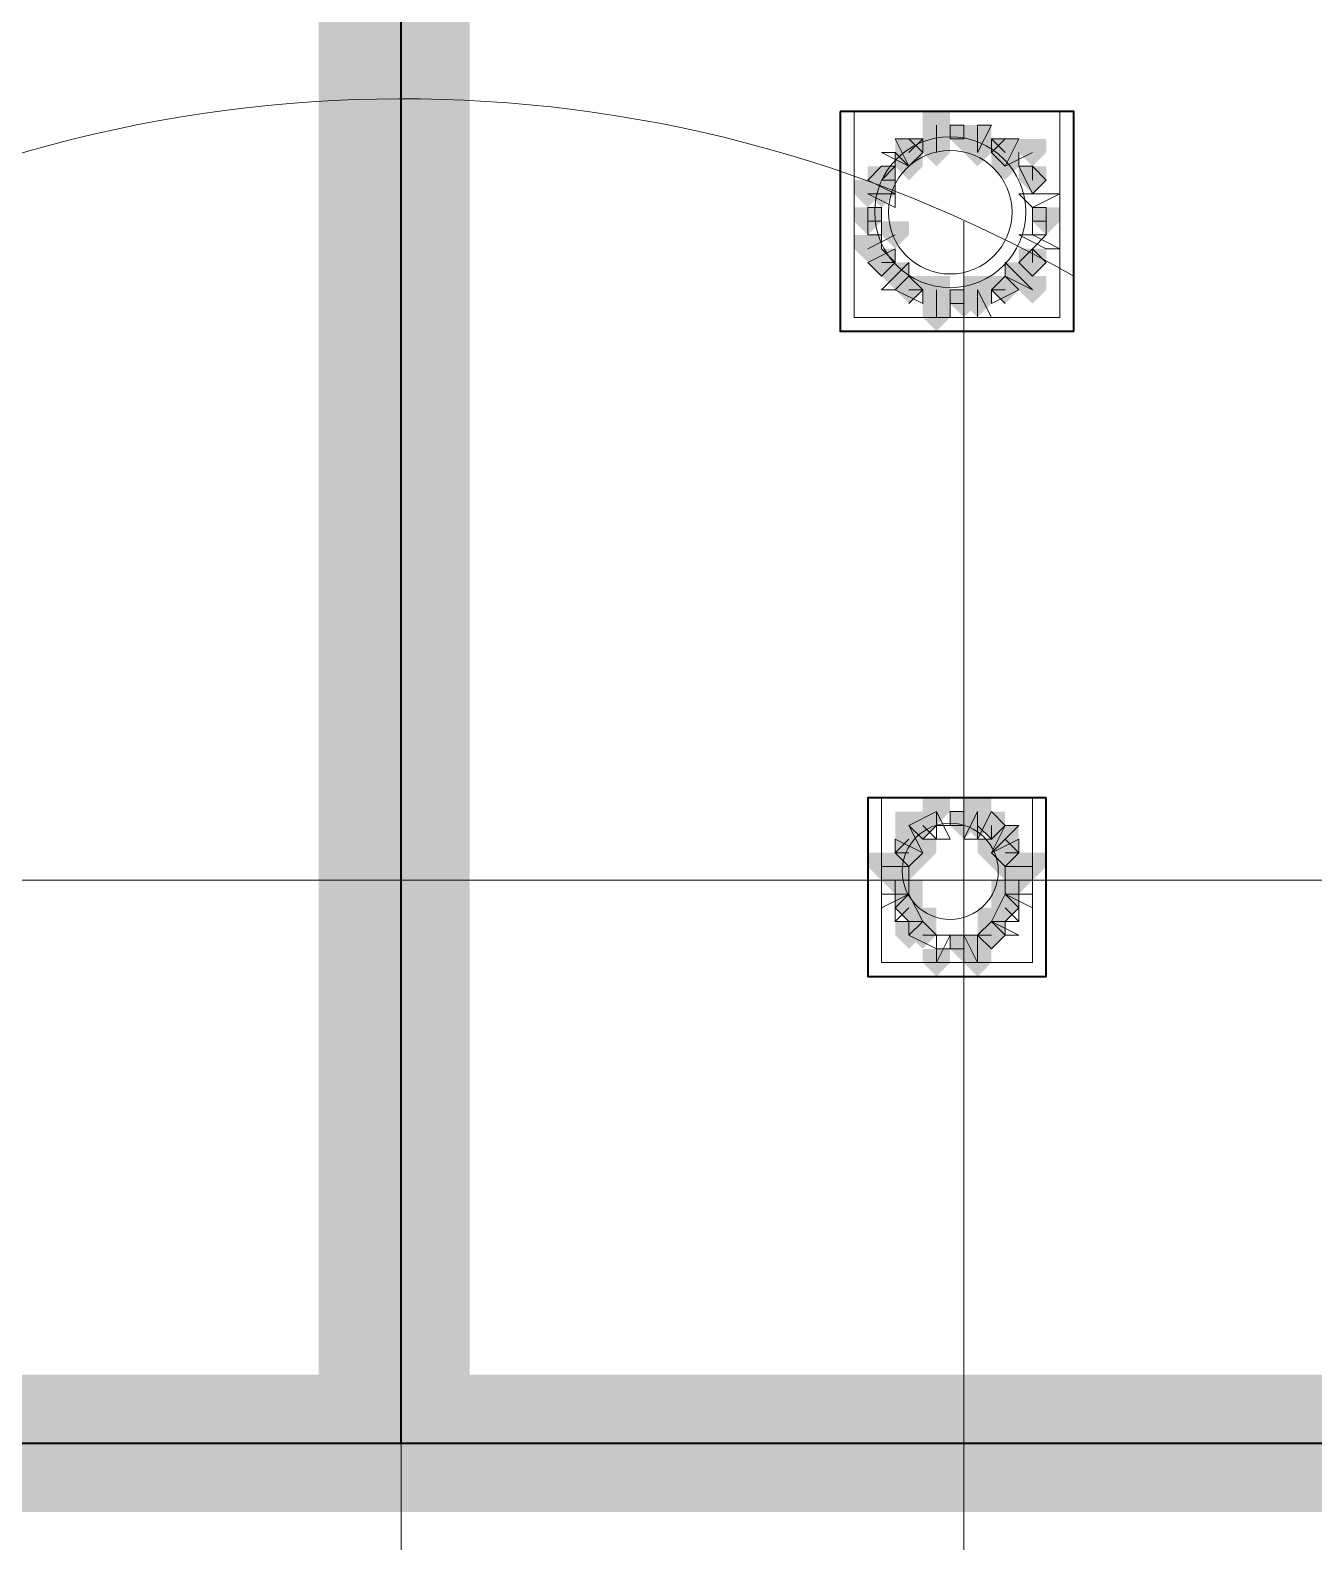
# Model space of a CAD drawing. Header units: millimetres. Extents: x 2315 to 4619, y 1334 to 1897.
# Drawn here: x 3876.4 to 3882.11, y 1541.26 to 1547.98 of the extents above; entities that cross this region are included whole.
import ezdxf

# ---------------------------------------------------------------- set-up
doc = ezdxf.new("R2010")
doc.units = ezdxf.units.MM
for name, color, linetype, true_color in [('PDF_10', 7, 'Continuous', 0x00b85c), ('PDF_AXIS', 7, 'Continuous', 0x00b85c), ('PDF_柱构件', 7, 'Continuous', 0x00b85c), ('PDF_转运站初步方案', 7, 'Continuous', 0x00b85c)]:
    doc.layers.add(name, color=color, linetype=linetype, true_color=true_color)
doc.layers.add('PDF_中心线层', color=1, linetype='Continuous')
doc.layers.add('PDF_粗实线层', color=7, linetype='Continuous')

msp = doc.modelspace()

# ---------------------------------------------------------------- hatches: boundary and pattern name
at = {"layer": 'PDF_10', "transparency": 33554559}
for points in [[(3880.5544, 1547.5601), (3880.4933, 1547.5601), (3880.4933, 1547.499), (3880.5544, 1547.4379), (3880.6155, 1547.499), (3880.6155, 1547.5601)], [(3880.5544, 1547.5601), (3880.4933, 1547.5601), (3880.4933, 1547.499), (3880.5544, 1547.4379), (3880.6155, 1547.499), (3880.6155, 1547.5601)], [(3880.3101, 1547.499), (3880.249, 1547.499), (3880.249, 1547.4379), (3880.3101, 1547.3768), (3880.3711, 1547.4379), (3880.3711, 1547.499)], [(3880.3101, 1547.499), (3880.249, 1547.499), (3880.249, 1547.4379), (3880.3101, 1547.3768), (3880.3711, 1547.4379), (3880.3711, 1547.499)], [(3880.7376, 1547.499), (3880.6765, 1547.499), (3880.6765, 1547.4379), (3880.7376, 1547.3768), (3880.7987, 1547.4379), (3880.7987, 1547.499)], [(3880.7376, 1547.499), (3880.6765, 1547.499), (3880.6765, 1547.4379), (3880.7376, 1547.3768), (3880.7987, 1547.4379), (3880.7987, 1547.499)], [(3880.1879, 1547.3768), (3880.1268, 1547.3768), (3880.1268, 1547.3157), (3880.1879, 1547.2547), (3880.249, 1547.3157), (3880.249, 1547.3768)], [(3880.1879, 1547.3768), (3880.1268, 1547.3768), (3880.1268, 1547.3157), (3880.1879, 1547.2547), (3880.249, 1547.3157), (3880.249, 1547.3768)], [(3880.8598, 1547.3768), (3880.7987, 1547.3768), (3880.7987, 1547.3157), (3880.8598, 1547.2547), (3880.9209, 1547.3157), (3880.9209, 1547.3768)], [(3880.8598, 1547.3768), (3880.7987, 1547.3768), (3880.7987, 1547.3157), (3880.8598, 1547.2547), (3880.9209, 1547.3157), (3880.9209, 1547.3768)], [(3880.8598, 1547.3768), (3880.7987, 1547.3768), (3880.7987, 1547.3157), (3880.8598, 1547.2547), (3880.9209, 1547.3157), (3880.9209, 1547.3768)], [(3880.1268, 1547.1936), (3880.0657, 1547.1936), (3880.0657, 1547.1325), (3880.1268, 1547.0714), (3880.1879, 1547.1325), (3880.1879, 1547.1936)], [(3880.1268, 1547.1936), (3880.0657, 1547.1936), (3880.0657, 1547.1325), (3880.1268, 1547.0714), (3880.1879, 1547.1325), (3880.1879, 1547.1936)], [(3880.9209, 1547.1936), (3880.8598, 1547.1936), (3880.8598, 1547.1325), (3880.9209, 1547.0714), (3880.9819, 1547.1325), (3880.9819, 1547.1936)], [(3880.9209, 1547.1936), (3880.8598, 1547.1936), (3880.8598, 1547.1325), (3880.9209, 1547.0714), (3880.9819, 1547.1325), (3880.9819, 1547.1936)], [(3880.1879, 1547.0103), (3880.1268, 1547.0103), (3880.1268, 1546.9493), (3880.1879, 1546.8882), (3880.249, 1546.9493), (3880.249, 1547.0103)], [(3880.1879, 1547.0103), (3880.1268, 1547.0103), (3880.1268, 1546.9493), (3880.1879, 1546.8882), (3880.249, 1546.9493), (3880.249, 1547.0103)], [(3880.8598, 1547.0103), (3880.7987, 1547.0103), (3880.7987, 1546.9493), (3880.8598, 1546.8882), (3880.9209, 1546.9493), (3880.9209, 1547.0103)], [(3880.8598, 1547.0103), (3880.7987, 1547.0103), (3880.7987, 1546.9493), (3880.8598, 1546.8882), (3880.9209, 1546.9493), (3880.9209, 1547.0103)], [(3880.8598, 1547.0103), (3880.7987, 1547.0103), (3880.7987, 1546.9493), (3880.8598, 1546.8882), (3880.9209, 1546.9493), (3880.9209, 1547.0103)], [(3880.3101, 1546.8882), (3880.249, 1546.8882), (3880.249, 1546.8271), (3880.3101, 1546.766), (3880.3711, 1546.8271), (3880.3711, 1546.8882)], [(3880.3101, 1546.8882), (3880.249, 1546.8882), (3880.249, 1546.8271), (3880.3101, 1546.766), (3880.3711, 1546.8271), (3880.3711, 1546.8882)], [(3880.7376, 1546.8882), (3880.6765, 1546.8882), (3880.6765, 1546.8271), (3880.7376, 1546.766), (3880.7987, 1546.8271), (3880.7987, 1546.8882)], [(3880.7376, 1546.8882), (3880.6765, 1546.8882), (3880.6765, 1546.8271), (3880.7376, 1546.766), (3880.7987, 1546.8271), (3880.7987, 1546.8882)], [(3880.5544, 1546.8271), (3880.4933, 1546.8271), (3880.4933, 1546.766), (3880.5544, 1546.7049), (3880.6155, 1546.766), (3880.6155, 1546.8271)], [(3880.5544, 1546.8271), (3880.4933, 1546.8271), (3880.4933, 1546.766), (3880.5544, 1546.7049), (3880.6155, 1546.766), (3880.6155, 1546.8271)], [(3880.5544, 1546.8271), (3880.4933, 1546.8271), (3880.4933, 1546.766), (3880.5544, 1546.7049), (3880.6155, 1546.766), (3880.6155, 1546.8271)], [(3880.3711, 1544.506), (3880.3101, 1544.506), (3880.3101, 1544.4449), (3880.3711, 1544.3839), (3880.4322, 1544.4449), (3880.4322, 1544.506)], [(3880.3711, 1544.506), (3880.3101, 1544.506), (3880.3101, 1544.4449), (3880.3711, 1544.3839), (3880.4322, 1544.4449), (3880.4322, 1544.506)], [(3880.5544, 1544.506), (3880.4933, 1544.506), (3880.4933, 1544.4449), (3880.5544, 1544.3839), (3880.6155, 1544.4449), (3880.6155, 1544.506)], [(3880.5544, 1544.506), (3880.4933, 1544.506), (3880.4933, 1544.4449), (3880.5544, 1544.3839), (3880.6155, 1544.4449), (3880.6155, 1544.506)], [(3880.6765, 1544.506), (3880.6155, 1544.506), (3880.6155, 1544.4449), (3880.6765, 1544.3839), (3880.7376, 1544.4449), (3880.7376, 1544.506)], [(3880.6765, 1544.506), (3880.6155, 1544.506), (3880.6155, 1544.4449), (3880.6765, 1544.3839), (3880.7376, 1544.4449), (3880.7376, 1544.506)], [(3880.3101, 1544.3839), (3880.249, 1544.3839), (3880.249, 1544.3228), (3880.3101, 1544.2617), (3880.3711, 1544.3228), (3880.3711, 1544.3839)], [(3880.3101, 1544.3839), (3880.249, 1544.3839), (3880.249, 1544.3228), (3880.3101, 1544.2617), (3880.3711, 1544.3228), (3880.3711, 1544.3839)], [(3880.7376, 1544.3839), (3880.6765, 1544.3839), (3880.6765, 1544.3228), (3880.7376, 1544.2617), (3880.7987, 1544.3228), (3880.7987, 1544.3839)], [(3880.7376, 1544.3839), (3880.6765, 1544.3839), (3880.6765, 1544.3228), (3880.7376, 1544.2617), (3880.7987, 1544.3228), (3880.7987, 1544.3839)], [(3880.249, 1544.2617), (3880.1879, 1544.2617), (3880.1879, 1544.2006), (3880.249, 1544.1395), (3880.3101, 1544.2006), (3880.3101, 1544.2617)], [(3880.249, 1544.2617), (3880.1879, 1544.2617), (3880.1879, 1544.2006), (3880.249, 1544.1395), (3880.3101, 1544.2006), (3880.3101, 1544.2617)], [(3880.249, 1544.2617), (3880.1879, 1544.2617), (3880.1879, 1544.2006), (3880.249, 1544.1395), (3880.3101, 1544.2006), (3880.3101, 1544.2617)], [(3880.7987, 1544.2617), (3880.7376, 1544.2617), (3880.7376, 1544.2006), (3880.7987, 1544.1395), (3880.8598, 1544.2006), (3880.8598, 1544.2617)], [(3880.7987, 1544.2617), (3880.7376, 1544.2617), (3880.7376, 1544.2006), (3880.7987, 1544.1395), (3880.8598, 1544.2006), (3880.8598, 1544.2617)], [(3880.7987, 1544.2617), (3880.7376, 1544.2617), (3880.7376, 1544.2006), (3880.7987, 1544.1395), (3880.8598, 1544.2006), (3880.8598, 1544.2617)], [(3880.3101, 1544.1395), (3880.249, 1544.1395), (3880.249, 1544.0784), (3880.3101, 1544.0174), (3880.3711, 1544.0784), (3880.3711, 1544.1395)], [(3880.3101, 1544.1395), (3880.249, 1544.1395), (3880.249, 1544.0784), (3880.3101, 1544.0174), (3880.3711, 1544.0784), (3880.3711, 1544.1395)], [(3880.7376, 1544.1395), (3880.6765, 1544.1395), (3880.6765, 1544.0784), (3880.7376, 1544.0174), (3880.7987, 1544.0784), (3880.7987, 1544.1395)], [(3880.7376, 1544.1395), (3880.6765, 1544.1395), (3880.6765, 1544.0784), (3880.7376, 1544.0174), (3880.7987, 1544.0784), (3880.7987, 1544.1395)], [(3880.3711, 1544.0174), (3880.3101, 1544.0174), (3880.3101, 1543.9563), (3880.3711, 1543.8952), (3880.4322, 1543.9563), (3880.4322, 1544.0174)], [(3880.3711, 1544.0174), (3880.3101, 1544.0174), (3880.3101, 1543.9563), (3880.3711, 1543.8952), (3880.4322, 1543.9563), (3880.4322, 1544.0174)], [(3880.6765, 1544.0174), (3880.6155, 1544.0174), (3880.6155, 1543.9563), (3880.6765, 1543.8952), (3880.7376, 1543.9563), (3880.7376, 1544.0174)], [(3880.6765, 1544.0174), (3880.6155, 1544.0174), (3880.6155, 1543.9563), (3880.6765, 1543.8952), (3880.7376, 1543.9563), (3880.7376, 1544.0174)], [(3880.6765, 1544.0174), (3880.6155, 1544.0174), (3880.6155, 1543.9563), (3880.6765, 1543.8952), (3880.7376, 1543.9563), (3880.7376, 1544.0174)], [(3880.5544, 1543.9563), (3880.4933, 1543.9563), (3880.4933, 1543.8952), (3880.5544, 1543.8341), (3880.6155, 1543.8952), (3880.6155, 1543.9563)], [(3880.5544, 1543.9563), (3880.4933, 1543.9563), (3880.4933, 1543.8952), (3880.5544, 1543.8341), (3880.6155, 1543.8952), (3880.6155, 1543.9563)]]:
    msp.add_hatch(color=6, dxfattribs=at).paths.add_polyline_path(points)
at = {"layer": 'PDF_柱构件', "transparency": 33554559}
for points in [[(3880.4322, 1547.6211), (3880.3711, 1547.6211), (3880.3711, 1547.5601), (3880.4322, 1547.499), (3880.4933, 1547.5601), (3880.4933, 1547.6211)], [(3880.4322, 1547.5601), (3880.3711, 1547.5601), (3880.3711, 1547.499), (3880.4322, 1547.4379), (3880.4933, 1547.499), (3880.4933, 1547.5601)], [(3880.6155, 1547.5601), (3880.5544, 1547.5601), (3880.5544, 1547.499), (3880.6155, 1547.4379), (3880.6765, 1547.499), (3880.6765, 1547.5601)], [(3880.4322, 1547.499), (3880.3711, 1547.499), (3880.3711, 1547.4379), (3880.4322, 1547.3768), (3880.4933, 1547.4379), (3880.4933, 1547.499)], [(3880.6155, 1547.499), (3880.5544, 1547.499), (3880.5544, 1547.4379), (3880.6155, 1547.3768), (3880.6765, 1547.4379), (3880.6765, 1547.499)], [(3880.8598, 1547.499), (3880.7987, 1547.499), (3880.7987, 1547.4379), (3880.8598, 1547.3768), (3880.9209, 1547.4379), (3880.9209, 1547.499)], [(3880.3101, 1547.4379), (3880.249, 1547.4379), (3880.249, 1547.3768), (3880.3101, 1547.3157), (3880.3711, 1547.3768), (3880.3711, 1547.4379)], [(3880.7376, 1547.4379), (3880.6765, 1547.4379), (3880.6765, 1547.3768), (3880.7376, 1547.3157), (3880.7987, 1547.3768), (3880.7987, 1547.4379)], [(3880.1268, 1547.3157), (3880.0657, 1547.3157), (3880.0657, 1547.2547), (3880.1268, 1547.1936), (3880.1879, 1547.2547), (3880.1879, 1547.3157)], [(3880.1879, 1547.3157), (3880.1268, 1547.3157), (3880.1268, 1547.2547), (3880.1879, 1547.1936), (3880.249, 1547.2547), (3880.249, 1547.3157)], [(3880.249, 1547.1325), (3880.1879, 1547.1325), (3880.1879, 1547.0714), (3880.249, 1547.0103), (3880.3101, 1547.0714), (3880.3101, 1547.1325)], [(3880.1268, 1547.0714), (3880.0657, 1547.0714), (3880.0657, 1547.0103), (3880.1268, 1546.9493), (3880.1879, 1547.0103), (3880.1879, 1547.0714)], [(3880.249, 1546.9493), (3880.1879, 1546.9493), (3880.1879, 1546.8882), (3880.249, 1546.8271), (3880.3101, 1546.8882), (3880.3101, 1546.9493)], [(3880.7987, 1546.9493), (3880.7376, 1546.9493), (3880.7376, 1546.8882), (3880.7987, 1546.8271), (3880.8598, 1546.8882), (3880.8598, 1546.9493)], [(3880.4322, 1546.8882), (3880.3711, 1546.8882), (3880.3711, 1546.8271), (3880.4322, 1546.766), (3880.4933, 1546.8271), (3880.4933, 1546.8882)], [(3880.6155, 1546.8882), (3880.5544, 1546.8882), (3880.5544, 1546.8271), (3880.6155, 1546.766), (3880.6765, 1546.8271), (3880.6765, 1546.8882)], [(3880.8598, 1546.8882), (3880.7987, 1546.8882), (3880.7987, 1546.8271), (3880.8598, 1546.766), (3880.9209, 1546.8271), (3880.9209, 1546.8882)], [(3880.4322, 1546.8271), (3880.3711, 1546.8271), (3880.3711, 1546.766), (3880.4322, 1546.7049), (3880.4933, 1546.766), (3880.4933, 1546.8271)], [(3880.6155, 1546.8271), (3880.5544, 1546.8271), (3880.5544, 1546.766), (3880.6155, 1546.7049), (3880.6765, 1546.766), (3880.6765, 1546.8271)], [(3880.4322, 1546.766), (3880.3711, 1546.766), (3880.3711, 1546.7049), (3880.4322, 1546.6439), (3880.4933, 1546.7049), (3880.4933, 1546.766)], [(3880.4322, 1544.5671), (3880.3711, 1544.5671), (3880.3711, 1544.506), (3880.4322, 1544.4449), (3880.4933, 1544.506), (3880.4933, 1544.5671)], [(3880.6155, 1544.5671), (3880.5544, 1544.5671), (3880.5544, 1544.506), (3880.6155, 1544.4449), (3880.6765, 1544.506), (3880.6765, 1544.5671)], [(3880.3101, 1544.506), (3880.249, 1544.506), (3880.249, 1544.4449), (3880.3101, 1544.3839), (3880.3711, 1544.4449), (3880.3711, 1544.506)], [(3880.6155, 1544.506), (3880.5544, 1544.506), (3880.5544, 1544.4449), (3880.6155, 1544.3839), (3880.6765, 1544.4449), (3880.6765, 1544.506)], [(3880.3101, 1544.4449), (3880.249, 1544.4449), (3880.249, 1544.3839), (3880.3101, 1544.3228), (3880.3711, 1544.3839), (3880.3711, 1544.4449)], [(3880.7376, 1544.4449), (3880.6765, 1544.4449), (3880.6765, 1544.3839), (3880.7376, 1544.3228), (3880.7987, 1544.3839), (3880.7987, 1544.4449)], [(3880.1879, 1544.3228), (3880.1268, 1544.3228), (3880.1268, 1544.2617), (3880.1879, 1544.2006), (3880.249, 1544.2617), (3880.249, 1544.3228)], [(3880.249, 1544.3228), (3880.1879, 1544.3228), (3880.1879, 1544.2617), (3880.249, 1544.2006), (3880.3101, 1544.2617), (3880.3101, 1544.3228)], [(3880.3101, 1544.3228), (3880.249, 1544.3228), (3880.249, 1544.2617), (3880.3101, 1544.2006), (3880.3711, 1544.2617), (3880.3711, 1544.3228)], [(3880.3711, 1544.3839), (3880.3101, 1544.3839), (3880.3101, 1544.3228), (3880.3711, 1544.2617), (3880.4322, 1544.3228), (3880.4322, 1544.3839)], [(3880.6765, 1544.3839), (3880.6155, 1544.3839), (3880.6155, 1544.3228), (3880.6765, 1544.2617), (3880.7376, 1544.3228), (3880.7376, 1544.3839)], [(3880.7376, 1544.3228), (3880.6765, 1544.3228), (3880.6765, 1544.2617), (3880.7376, 1544.2006), (3880.7987, 1544.2617), (3880.7987, 1544.3228)], [(3880.7987, 1544.3228), (3880.7376, 1544.3228), (3880.7376, 1544.2617), (3880.7987, 1544.2006), (3880.8598, 1544.2617), (3880.8598, 1544.3228)], [(3880.8598, 1544.3228), (3880.7987, 1544.3228), (3880.7987, 1544.2617), (3880.8598, 1544.2006), (3880.9209, 1544.2617), (3880.9209, 1544.3228)], [(3880.3101, 1544.2006), (3880.249, 1544.2006), (3880.249, 1544.1395), (3880.3101, 1544.0784), (3880.3711, 1544.1395), (3880.3711, 1544.2006)], [(3880.7376, 1544.2006), (3880.6765, 1544.2006), (3880.6765, 1544.1395), (3880.7376, 1544.0784), (3880.7987, 1544.1395), (3880.7987, 1544.2006)], [(3880.3711, 1544.0784), (3880.3101, 1544.0784), (3880.3101, 1544.0174), (3880.3711, 1543.9563), (3880.4322, 1544.0174), (3880.4322, 1544.0784)], [(3880.6765, 1544.0784), (3880.6155, 1544.0784), (3880.6155, 1544.0174), (3880.6765, 1543.9563), (3880.7376, 1544.0174), (3880.7376, 1544.0784)], [(3880.3101, 1544.0174), (3880.249, 1544.0174), (3880.249, 1543.9563), (3880.3101, 1543.8952), (3880.3711, 1543.9563), (3880.3711, 1544.0174)], [(3880.6155, 1543.9563), (3880.5544, 1543.9563), (3880.5544, 1543.8952), (3880.6155, 1543.8341), (3880.6765, 1543.8952), (3880.6765, 1543.9563)], [(3880.4322, 1543.8952), (3880.3711, 1543.8952), (3880.3711, 1543.8341), (3880.4322, 1543.773), (3880.4933, 1543.8341), (3880.4933, 1543.8952)], [(3880.6155, 1543.8952), (3880.5544, 1543.8952), (3880.5544, 1543.8341), (3880.6155, 1543.773), (3880.6765, 1543.8341), (3880.6765, 1543.8952)]]:
    msp.add_hatch(color=6, dxfattribs=at).paths.add_polyline_path(points)
at = {"layer": 'PDF_粗实线层', "transparency": 33554559}
for points in [[(3906.3306, 1554.7066), (3905.7198, 1554.7066), (3905.7198, 1542.0017), (3850.3192, 1542.0017), (3850.3192, 1554.7066), (3849.7084, 1554.7066), (3849.7084, 1541.3909), (3906.3306, 1541.3909)], [(3878.3555, 1554.7066), (3877.6836, 1554.7066), (3877.6836, 1541.6963), (3878.3555, 1541.6963)]]:
    msp.add_hatch(color=256, dxfattribs=at).paths.add_polyline_path(points)
at = {"layer": 'PDF_转运站初步方案', "transparency": 33554559}
for points in [[(3880.5544, 1547.5601), (3880.4933, 1547.5601), (3880.4933, 1547.499), (3880.5544, 1547.4379), (3880.6155, 1547.499), (3880.6155, 1547.5601)], [(3880.5544, 1547.5601), (3880.4933, 1547.5601), (3880.4933, 1547.499), (3880.5544, 1547.4379), (3880.6155, 1547.499), (3880.6155, 1547.5601)], [(3880.3101, 1547.499), (3880.249, 1547.499), (3880.249, 1547.4379), (3880.3101, 1547.3768), (3880.3711, 1547.4379), (3880.3711, 1547.499)], [(3880.3101, 1547.499), (3880.249, 1547.499), (3880.249, 1547.4379), (3880.3101, 1547.3768), (3880.3711, 1547.4379), (3880.3711, 1547.499)], [(3880.7376, 1547.499), (3880.6765, 1547.499), (3880.6765, 1547.4379), (3880.7376, 1547.3768), (3880.7987, 1547.4379), (3880.7987, 1547.499)], [(3880.7376, 1547.499), (3880.6765, 1547.499), (3880.6765, 1547.4379), (3880.7376, 1547.3768), (3880.7987, 1547.4379), (3880.7987, 1547.499)], [(3880.1879, 1547.3768), (3880.1268, 1547.3768), (3880.1268, 1547.3157), (3880.1879, 1547.2547), (3880.249, 1547.3157), (3880.249, 1547.3768)], [(3880.1879, 1547.3768), (3880.1268, 1547.3768), (3880.1268, 1547.3157), (3880.1879, 1547.2547), (3880.249, 1547.3157), (3880.249, 1547.3768)], [(3880.8598, 1547.3768), (3880.7987, 1547.3768), (3880.7987, 1547.3157), (3880.8598, 1547.2547), (3880.9209, 1547.3157), (3880.9209, 1547.3768)], [(3880.8598, 1547.3768), (3880.7987, 1547.3768), (3880.7987, 1547.3157), (3880.8598, 1547.2547), (3880.9209, 1547.3157), (3880.9209, 1547.3768)], [(3880.1268, 1547.1936), (3880.0657, 1547.1936), (3880.0657, 1547.1325), (3880.1268, 1547.0714), (3880.1879, 1547.1325), (3880.1879, 1547.1936)], [(3880.1268, 1547.1936), (3880.0657, 1547.1936), (3880.0657, 1547.1325), (3880.1268, 1547.0714), (3880.1879, 1547.1325), (3880.1879, 1547.1936)], [(3880.9209, 1547.1936), (3880.8598, 1547.1936), (3880.8598, 1547.1325), (3880.9209, 1547.0714), (3880.9819, 1547.1325), (3880.9819, 1547.1936)], [(3880.9209, 1547.1936), (3880.8598, 1547.1936), (3880.8598, 1547.1325), (3880.9209, 1547.0714), (3880.9819, 1547.1325), (3880.9819, 1547.1936)], [(3880.1879, 1547.0103), (3880.1268, 1547.0103), (3880.1268, 1546.9493), (3880.1879, 1546.8882), (3880.249, 1546.9493), (3880.249, 1547.0103)], [(3880.1879, 1547.0103), (3880.1268, 1547.0103), (3880.1268, 1546.9493), (3880.1879, 1546.8882), (3880.249, 1546.9493), (3880.249, 1547.0103)], [(3880.8598, 1547.0103), (3880.7987, 1547.0103), (3880.7987, 1546.9493), (3880.8598, 1546.8882), (3880.9209, 1546.9493), (3880.9209, 1547.0103)], [(3880.8598, 1547.0103), (3880.7987, 1547.0103), (3880.7987, 1546.9493), (3880.8598, 1546.8882), (3880.9209, 1546.9493), (3880.9209, 1547.0103)], [(3880.3101, 1546.8882), (3880.249, 1546.8882), (3880.249, 1546.8271), (3880.3101, 1546.766), (3880.3711, 1546.8271), (3880.3711, 1546.8882)], [(3880.3101, 1546.8882), (3880.249, 1546.8882), (3880.249, 1546.8271), (3880.3101, 1546.766), (3880.3711, 1546.8271), (3880.3711, 1546.8882)], [(3880.7376, 1546.8882), (3880.6765, 1546.8882), (3880.6765, 1546.8271), (3880.7376, 1546.766), (3880.7987, 1546.8271), (3880.7987, 1546.8882)], [(3880.7376, 1546.8882), (3880.6765, 1546.8882), (3880.6765, 1546.8271), (3880.7376, 1546.766), (3880.7987, 1546.8271), (3880.7987, 1546.8882)], [(3880.5544, 1546.8271), (3880.4933, 1546.8271), (3880.4933, 1546.766), (3880.5544, 1546.7049), (3880.6155, 1546.766), (3880.6155, 1546.8271)], [(3880.5544, 1546.8271), (3880.4933, 1546.8271), (3880.4933, 1546.766), (3880.5544, 1546.7049), (3880.6155, 1546.766), (3880.6155, 1546.8271)], [(3880.3711, 1544.506), (3880.3101, 1544.506), (3880.3101, 1544.4449), (3880.3711, 1544.3839), (3880.4322, 1544.4449), (3880.4322, 1544.506)], [(3880.3711, 1544.506), (3880.3101, 1544.506), (3880.3101, 1544.4449), (3880.3711, 1544.3839), (3880.4322, 1544.4449), (3880.4322, 1544.506)], [(3880.5544, 1544.506), (3880.4933, 1544.506), (3880.4933, 1544.4449), (3880.5544, 1544.3839), (3880.6155, 1544.4449), (3880.6155, 1544.506)], [(3880.5544, 1544.506), (3880.4933, 1544.506), (3880.4933, 1544.4449), (3880.5544, 1544.3839), (3880.6155, 1544.4449), (3880.6155, 1544.506)], [(3880.6765, 1544.506), (3880.6155, 1544.506), (3880.6155, 1544.4449), (3880.6765, 1544.3839), (3880.7376, 1544.4449), (3880.7376, 1544.506)], [(3880.6765, 1544.506), (3880.6155, 1544.506), (3880.6155, 1544.4449), (3880.6765, 1544.3839), (3880.7376, 1544.4449), (3880.7376, 1544.506)], [(3880.3101, 1544.3839), (3880.249, 1544.3839), (3880.249, 1544.3228), (3880.3101, 1544.2617), (3880.3711, 1544.3228), (3880.3711, 1544.3839)], [(3880.3101, 1544.3839), (3880.249, 1544.3839), (3880.249, 1544.3228), (3880.3101, 1544.2617), (3880.3711, 1544.3228), (3880.3711, 1544.3839)], [(3880.7376, 1544.3839), (3880.6765, 1544.3839), (3880.6765, 1544.3228), (3880.7376, 1544.2617), (3880.7987, 1544.3228), (3880.7987, 1544.3839)], [(3880.7376, 1544.3839), (3880.6765, 1544.3839), (3880.6765, 1544.3228), (3880.7376, 1544.2617), (3880.7987, 1544.3228), (3880.7987, 1544.3839)], [(3880.249, 1544.2617), (3880.1879, 1544.2617), (3880.1879, 1544.2006), (3880.249, 1544.1395), (3880.3101, 1544.2006), (3880.3101, 1544.2617)], [(3880.249, 1544.2617), (3880.1879, 1544.2617), (3880.1879, 1544.2006), (3880.249, 1544.1395), (3880.3101, 1544.2006), (3880.3101, 1544.2617)], [(3880.7987, 1544.2617), (3880.7376, 1544.2617), (3880.7376, 1544.2006), (3880.7987, 1544.1395), (3880.8598, 1544.2006), (3880.8598, 1544.2617)], [(3880.7987, 1544.2617), (3880.7376, 1544.2617), (3880.7376, 1544.2006), (3880.7987, 1544.1395), (3880.8598, 1544.2006), (3880.8598, 1544.2617)], [(3880.3101, 1544.1395), (3880.249, 1544.1395), (3880.249, 1544.0784), (3880.3101, 1544.0174), (3880.3711, 1544.0784), (3880.3711, 1544.1395)], [(3880.3101, 1544.1395), (3880.249, 1544.1395), (3880.249, 1544.0784), (3880.3101, 1544.0174), (3880.3711, 1544.0784), (3880.3711, 1544.1395)], [(3880.7376, 1544.1395), (3880.6765, 1544.1395), (3880.6765, 1544.0784), (3880.7376, 1544.0174), (3880.7987, 1544.0784), (3880.7987, 1544.1395)], [(3880.7376, 1544.1395), (3880.6765, 1544.1395), (3880.6765, 1544.0784), (3880.7376, 1544.0174), (3880.7987, 1544.0784), (3880.7987, 1544.1395)], [(3880.3711, 1544.0174), (3880.3101, 1544.0174), (3880.3101, 1543.9563), (3880.3711, 1543.8952), (3880.4322, 1543.9563), (3880.4322, 1544.0174)], [(3880.3711, 1544.0174), (3880.3101, 1544.0174), (3880.3101, 1543.9563), (3880.3711, 1543.8952), (3880.4322, 1543.9563), (3880.4322, 1544.0174)], [(3880.6765, 1544.0174), (3880.6155, 1544.0174), (3880.6155, 1543.9563), (3880.6765, 1543.8952), (3880.7376, 1543.9563), (3880.7376, 1544.0174)], [(3880.6765, 1544.0174), (3880.6155, 1544.0174), (3880.6155, 1543.9563), (3880.6765, 1543.8952), (3880.7376, 1543.9563), (3880.7376, 1544.0174)], [(3880.5544, 1543.9563), (3880.4933, 1543.9563), (3880.4933, 1543.8952), (3880.5544, 1543.8341), (3880.6155, 1543.8952), (3880.6155, 1543.9563)], [(3880.5544, 1543.9563), (3880.4933, 1543.9563), (3880.4933, 1543.8952), (3880.5544, 1543.8341), (3880.6155, 1543.8952), (3880.6155, 1543.9563)]]:
    msp.add_hatch(color=6, dxfattribs=at).paths.add_polyline_path(points)

# ---------------------------------------------------------------- linework, layer by layer
at = {"layer": 'PDF_10', "color": 6, "lineweight": 18}
for points in [[(3880.4933, 1547.499), (3880.5544, 1547.499), (3880.5544, 1547.5601)], [(3880.3101, 1547.4379), (3880.3711, 1547.499)], [(3880.3711, 1547.4379), (3880.3101, 1547.499)], [(3880.6765, 1547.499), (3880.7376, 1547.4379)], [(3880.6765, 1547.4379), (3880.7376, 1547.499)], [(3880.249, 1547.3157), (3880.1879, 1547.3157), (3880.249, 1547.3768)], [(3880.8598, 1547.3768), (3880.8598, 1547.3157)], [(3880.1879, 1547.1325), (3880.1268, 1547.1325), (3880.1268, 1547.1936)], [(3880.9209, 1547.1936), (3880.9209, 1547.1325), (3880.8598, 1547.1325)], [(3880.1879, 1546.9493), (3880.249, 1546.9493), (3880.1879, 1547.0103)], [(3880.8598, 1547.0103), (3880.8598, 1546.9493)], [(3880.3101, 1546.766), (3880.3711, 1546.8271), (3880.3101, 1546.8271)], [(3880.7376, 1546.8271), (3880.6765, 1546.8271), (3880.7376, 1546.766)], [(3880.5544, 1546.766), (3880.4933, 1546.766)], [(3880.5544, 1544.506), (3880.5544, 1544.4449), (3880.4933, 1544.4449)], [(3880.4322, 1544.4449), (3880.3711, 1544.3839)], [(3880.4322, 1544.3839), (3880.3711, 1544.4449)], [(3880.6765, 1544.4449), (3880.6765, 1544.3839), (3880.6155, 1544.4449)], [(3880.3101, 1544.3839), (3880.249, 1544.3228), (3880.3101, 1544.3228)], [(3880.7376, 1544.3228), (3880.7987, 1544.3228), (3880.7376, 1544.3839)], [(3880.249, 1544.2006), (3880.249, 1544.1395)], [(3880.7987, 1544.1395), (3880.7987, 1544.2006)], [(3880.249, 1544.0784), (3880.3101, 1544.0174)], [(3880.3101, 1544.0784), (3880.249, 1544.0174)], [(3880.7376, 1544.0174), (3880.7987, 1544.0784)], [(3880.7376, 1544.0784), (3880.7987, 1544.0174)], [(3880.3711, 1543.9563), (3880.4322, 1543.9563), (3880.3711, 1543.9563)], [(3880.4933, 1543.8952), (3880.5544, 1543.8952), (3880.5544, 1543.9563)], [(3880.6155, 1543.9563), (3880.6765, 1543.9563)]]:
    msp.add_lwpolyline(points, dxfattribs=at)
at = {"layer": 'PDF_AXIS', "color": 6, "lineweight": 18}
for points in [[(3880.0657, 1547.6211), (3880.0657, 1546.7049), (3880.9819, 1546.7049), (3880.9819, 1547.6211)], [(3880.8598, 1544.5671), (3880.8598, 1543.8341), (3880.1879, 1543.8341), (3880.1879, 1544.5671)]]:
    msp.add_lwpolyline(points, close=True, dxfattribs=at)
at = {"layer": 'PDF_中心线层', "color": 6, "lineweight": 18}
msp.add_lwpolyline([(3878.0501, 1535.7103), (3878.0501, 1547.6822)], close=True, dxfattribs=at)
for points in [[(3880.5544, 1547.1325), (3880.5544, 1536.2601)], [(3883.4863, 1544.2006), (3872.5528, 1544.2006)], [(3872.003, 1541.6963), (3884.036, 1541.6963), (3872.003, 1541.6963)]]:
    msp.add_lwpolyline(points, dxfattribs=at)
msp.add_arc((3878.055, 1541.6248), 6.0524, 60.41669, 179.3229, dxfattribs=at)
at = {"layer": 'PDF_柱构件', "color": 6, "lineweight": 18}
for points in [[(3880.4322, 1547.5601), (3880.4322, 1547.4379)], [(3880.4933, 1547.499), (3880.5544, 1547.499), (3880.5544, 1547.5601), (3880.4933, 1547.5601)], [(3880.6155, 1547.5601), (3880.6155, 1547.4379), (3880.6765, 1547.5601)], [(3880.3101, 1547.3768), (3880.3711, 1547.4379), (3880.3711, 1547.499), (3880.249, 1547.499)], [(3880.6765, 1547.4379), (3880.7376, 1547.3768), (3880.7987, 1547.499), (3880.6765, 1547.499)], [(3880.1879, 1547.4379), (3880.3101, 1547.3768), (3880.249, 1547.4379)], [(3880.8598, 1547.4379), (3880.7376, 1547.3768)], [(3880.249, 1547.2547), (3880.249, 1547.3768), (3880.1879, 1547.3768), (3880.1268, 1547.3157)], [(3880.7987, 1547.3768), (3880.8598, 1547.2547), (3880.9209, 1547.3157), (3880.8598, 1547.3768)], [(3880.1268, 1547.2547), (3880.249, 1547.1936), (3880.249, 1547.2547)], [(3880.1879, 1547.0714), (3880.1879, 1547.1936), (3880.1268, 1547.1936), (3880.1268, 1547.0714)], [(3880.8598, 1547.1936), (3880.8598, 1547.0714), (3880.9209, 1547.0714), (3880.9209, 1547.1936)], [(3880.1268, 1547.0103), (3880.249, 1547.0714)], [(3880.9819, 1547.0103), (3880.8598, 1547.0714), (3880.7987, 1547.0714), (3880.9209, 1547.0103)], [(3880.249, 1546.9493), (3880.249, 1547.0103), (3880.1268, 1546.9493), (3880.1879, 1546.8882)], [(3880.249, 1546.8271), (3880.3101, 1546.8882), (3880.3101, 1546.9493), (3880.1879, 1546.8271)], [(3880.8598, 1546.8271), (3880.7376, 1546.9493), (3880.7376, 1546.8882)], [(3880.8598, 1547.0103), (3880.7987, 1546.9493), (3880.8598, 1546.8882), (3880.9209, 1546.9493)], [(3880.3711, 1546.8271), (3880.3101, 1546.8882), (3880.249, 1546.8271), (3880.3711, 1546.766)], [(3880.7376, 1546.8882), (3880.6765, 1546.8271), (3880.6765, 1546.766), (3880.7987, 1546.8271)], [(3880.4322, 1546.7049), (3880.4322, 1546.8271)], [(3880.5544, 1546.8271), (3880.4933, 1546.8271), (3880.4933, 1546.7049), (3880.5544, 1546.7049)], [(3880.6765, 1546.7049), (3880.6155, 1546.8271), (3880.6155, 1546.7049)], [(3880.4322, 1544.3839), (3880.3711, 1544.3839), (3880.3101, 1544.4449), (3880.4322, 1544.506)], [(3880.4322, 1544.506), (3880.4933, 1544.3839), (3880.4322, 1544.3839)], [(3880.5544, 1544.4449), (3880.4933, 1544.4449), (3880.4933, 1544.506), (3880.5544, 1544.506)], [(3880.6155, 1544.506), (3880.6155, 1544.3839), (3880.5544, 1544.3839)], [(3880.6765, 1544.3839), (3880.6155, 1544.3839), (3880.6765, 1544.506), (3880.7376, 1544.4449)], [(3880.3101, 1544.4449), (3880.3711, 1544.3228)], [(3880.7987, 1544.4449), (3880.6765, 1544.3228), (3880.7376, 1544.4449)], [(3880.3711, 1544.3228), (3880.3101, 1544.2617), (3880.249, 1544.3228), (3880.249, 1544.3839)], [(3880.7376, 1544.2617), (3880.6765, 1544.3228), (3880.7987, 1544.3839), (3880.7987, 1544.3228)], [(3880.1879, 1544.2617), (3880.3101, 1544.2617)], [(3880.3101, 1544.2617), (3880.3101, 1544.1395), (3880.1879, 1544.1395), (3880.1879, 1544.2617)], [(3880.8598, 1544.2617), (3880.7376, 1544.2617)], [(3880.7376, 1544.1395), (3880.7376, 1544.2617), (3880.8598, 1544.2617), (3880.8598, 1544.1395)], [(3880.1879, 1544.1395), (3880.3101, 1544.1395), (3880.1879, 1544.0784)], [(3880.3101, 1544.1395), (3880.3711, 1544.0174), (3880.249, 1544.0174), (3880.249, 1544.0784)], [(3880.6765, 1544.0174), (3880.7376, 1544.1395), (3880.7987, 1544.0784), (3880.7987, 1544.0174)], [(3880.8598, 1544.0784), (3880.7376, 1544.1395), (3880.8598, 1544.1395)], [(3880.3101, 1543.9563), (3880.3711, 1544.0174)], [(3880.3711, 1544.0174), (3880.4322, 1543.9563), (3880.4322, 1543.8952), (3880.3101, 1543.9563)], [(3880.6155, 1543.9563), (3880.6765, 1544.0174), (3880.7376, 1543.9563), (3880.6765, 1543.8952)], [(3880.4322, 1543.8341), (3880.4322, 1543.9563), (3880.4933, 1543.9563)], [(3880.4933, 1543.9563), (3880.5544, 1543.9563), (3880.5544, 1543.8952), (3880.4933, 1543.8952)], [(3880.6155, 1543.8341), (3880.5544, 1543.9563), (3880.6155, 1543.9563)]]:
    msp.add_lwpolyline(points, close=True, dxfattribs=at)
for points in [[(3880.249, 1547.3768), (3880.249, 1547.4379)], [(3880.7987, 1547.4379), (3880.7987, 1547.3768)], [(3880.9209, 1547.2547), (3880.7987, 1547.2547), (3880.8598, 1547.1936), (3880.9819, 1547.2547), (3880.9209, 1547.2547), (3880.8598, 1547.2547)], [(3880.1879, 1547.0103), (3880.1879, 1547.0714)], [(3880.9209, 1547.0714), (3880.8598, 1547.0103)], [(3880.4933, 1544.4449), (3880.4322, 1544.4449)], [(3880.249, 1544.1395), (3880.249, 1544.0784)], [(3880.7987, 1544.0784), (3880.7987, 1544.1395)], [(3880.3101, 1544.0174), (3880.3101, 1543.9563)], [(3880.7376, 1543.9563), (3880.6765, 1544.0174), (3880.7987, 1543.9563), (3880.7376, 1543.9563), (3880.7376, 1544.0174)], [(3880.4322, 1543.8952), (3880.4933, 1543.8952)]]:
    msp.add_lwpolyline(points, dxfattribs=at)
at = {"layer": 'PDF_粗实线层', "lineweight": 35}
for points in [[(3850.0138, 1554.7066), (3850.0138, 1541.6963), (3906.0252, 1541.6963), (3906.0252, 1554.7066)], [(3878.0501, 1541.6963), (3878.0501, 1554.7066)]]:
    msp.add_lwpolyline(points, dxfattribs=at)
at = {"layer": 'PDF_粗实线层', "color": 6, "lineweight": 35}
for points in [[(3880.0046, 1547.6211), (3880.0046, 1546.6439), (3881.043, 1546.6439), (3881.043, 1547.6211)], [(3880.9209, 1544.5671), (3880.1268, 1544.5671), (3880.1268, 1543.773), (3880.9209, 1543.773)]]:
    msp.add_lwpolyline(points, close=True, dxfattribs=at)
at = {"layer": 'PDF_转运站初步方案', "color": 6, "lineweight": 18}
for centre, radius in [((3880.4936, 1547.1726), 0.3359), ((3880.4936, 1547.1726), 0.2749), ((3880.4936, 1544.2406), 0.2138), ((3880.4936, 1544.2406), 0.2138)]:
    msp.add_circle(centre, radius, dxfattribs=at)

doc.saveas('drawing.dxf')
